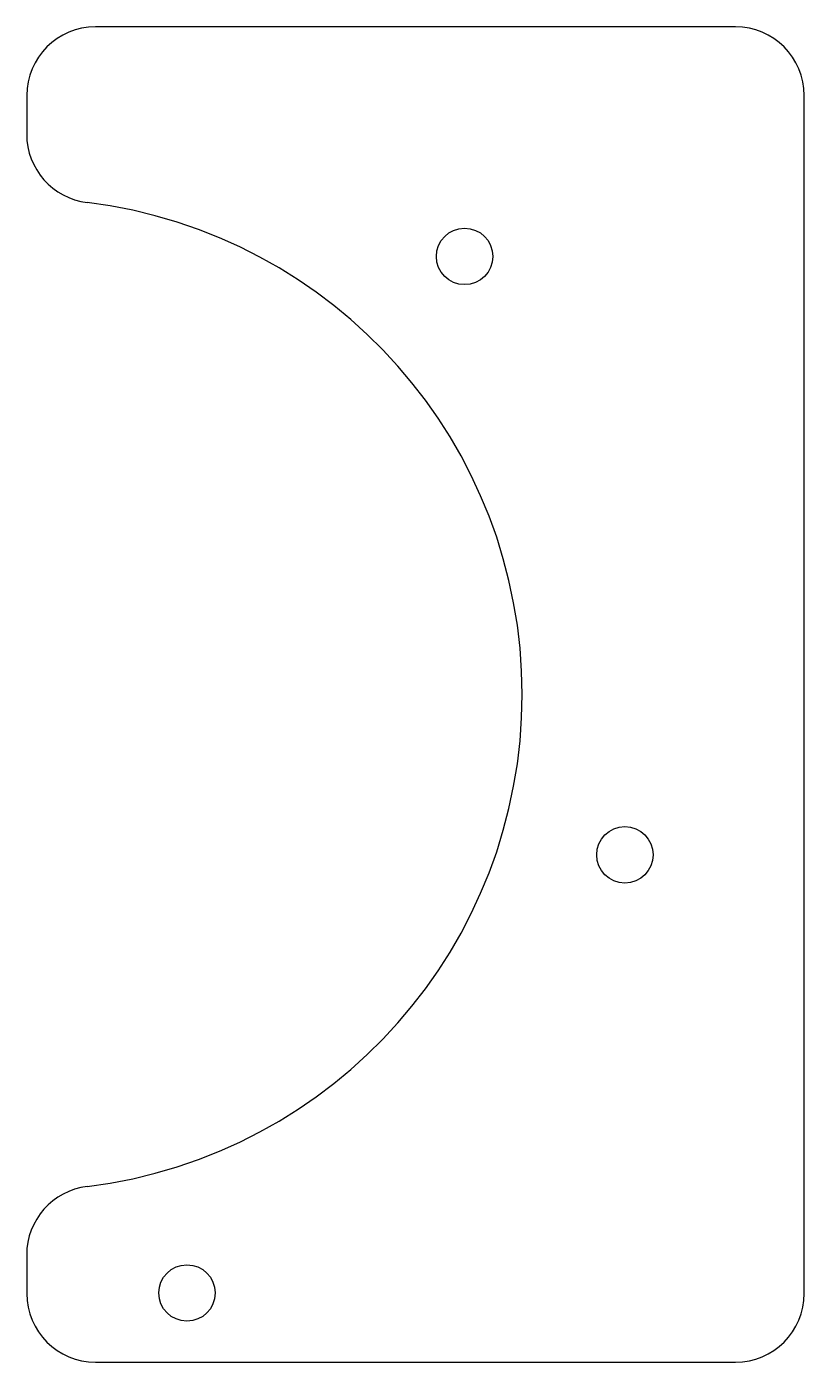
# Model space of a CAD drawing. Extents: x 0 to 56.5, y -48.5 to 48.5.
import ezdxf

# ---------------------------------------------------------------- set-up
doc = ezdxf.new("R2010")
doc.units = 0
doc.layers.add('MODELSKETCH_VISIBLE', color=7, linetype='CONTINUOUS')

msp = doc.modelspace()

# ---------------------------------------------------------------- linework, layer by layer
at = {"layer": 'MODELSKETCH_VISIBLE'}
for p, q in [((51.5, 48.5), (5, 48.5)), ((0, 43.5), (0, 40.694)), ((56.5, -43.5), (56.5, 43.5)), ((0, -40.694), (0, -43.5)), ((5, -48.5), (51.5, -48.5))]:
    msp.add_line(p, q, dxfattribs=at)
for centre in [(31.82, 31.82), (43.467, -11.647), (11.647, -43.467)]:
    msp.add_circle(centre, 2.05, dxfattribs=at)
for centre, radius, start, end in [((51.5, 43.5), 5, 0, 90), ((5, 43.5), 5, 90, 180), ((5, 40.694), 5, 180, 262.99527), ((0, 0), 36, 277.00473, 82.99527), ((5, -40.694), 5, 97.00473, 180), ((5, -43.5), 5, 180, 270), ((51.5, -43.5), 5, 270, 0)]:
    msp.add_arc(centre, radius, start, end, dxfattribs=at)

doc.saveas('drawing.dxf')
